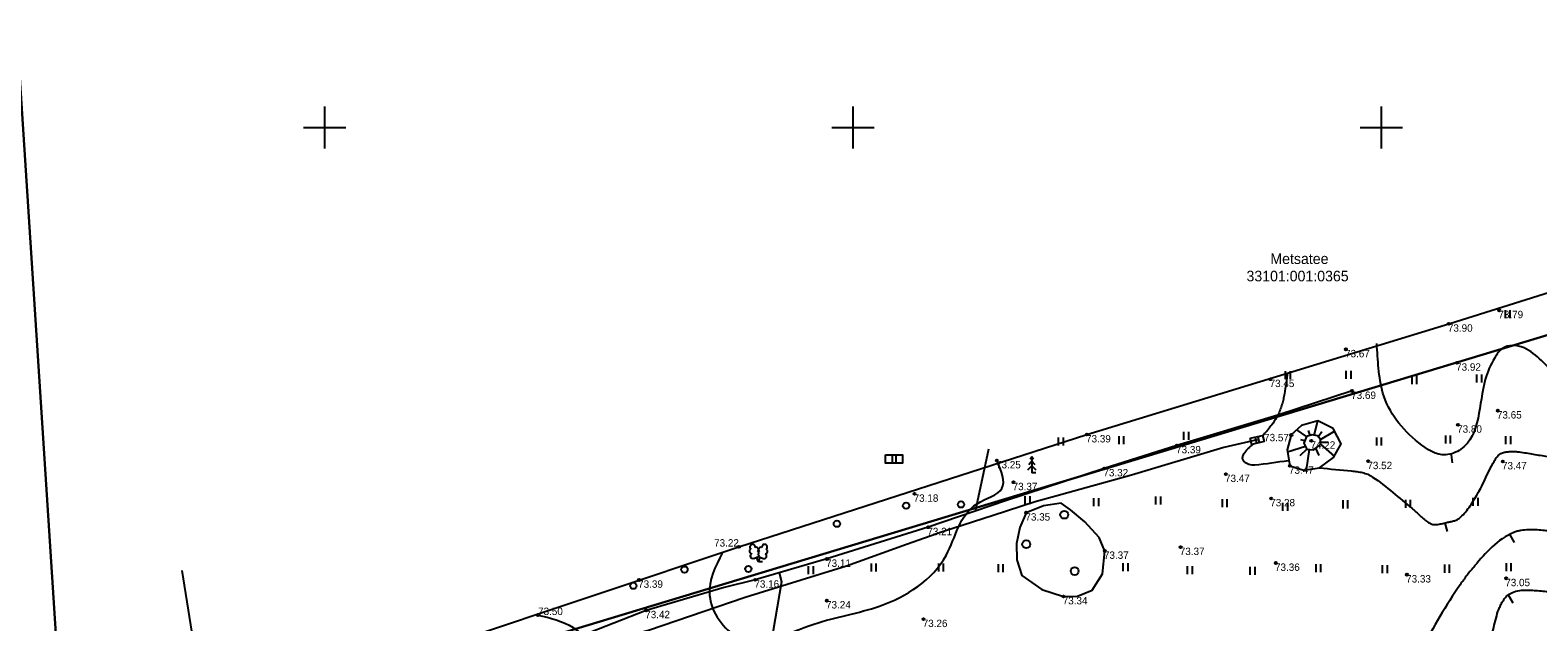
# Model space of a CAD drawing. Extents: x 637052 to 638628, y 6462502 to 6466834.
# Drawn here: x 637572.1 to 637714.8, y 6465903.2 to 6465959.2 of the extents above; entities that cross this region are included whole.
import ezdxf

# ---------------------------------------------------------------- set-up
doc = ezdxf.new("R2010")
doc.units = 0
for name, color, linetype in [('AED', 7, 'Continuous'), ('ELRAJATISMP', 7, 'Continuous'), ('HALJASTUS', 7, 'Continuous'), ('HORISONTAAL-EH2000', 7, 'Continuous'), ('KORGUS-EH2000', 7, 'Continuous'), ('KPOHULIIN', 7, 'Continuous'), ('MOOTPIIR', 7, 'Continuous'), ('MPKAABEL', 7, 'Continuous'), ('PIIR', 7, 'Continuous'), ('PUU', 7, 'Continuous'), ('RELJEEF', 7, 'Continuous'), ('VORK', 7, 'Continuous')]:
    doc.layers.add(name, color=color, linetype=linetype)

msp = doc.modelspace()

# ---------------------------------------------------------------- linework, layer by layer
at = {"layer": 'AED'}
msp.add_lwpolyline([(637697.22, 6465925.06), (637690.19, 6465922.78), (637680.65, 6465919.9), (637673.77, 6465917.72), (637664.42, 6465914.67), (637657.11, 6465912.16), (637647.53, 6465909.16), (637640.74, 6465907.19), (637637.79, 6465906.45), (637630.41, 6465904.29), (637621.24, 6465900.69), (637612.86, 6465897.72), (637602.5, 6465894.67), (637596.75, 6465892.92), (637591.9, 6465891.85), (637586.15, 6465890.25), (637580.69, 6465888.88)], dxfattribs=at)
at = {"layer": 'ELRAJATISMP'}
for p, q in [((637688.04, 6465920.69), (637688.18, 6465920.11)), ((637688.3, 6465920.75), (637688.44, 6465920.17)), ((637653.69, 6465919.02), (637653.69, 6465918.22)), ((637654.05, 6465919.02), (637654.05, 6465918.22))]:
    msp.add_line(p, q, dxfattribs=at)
for points in [[(637687.59, 6465920.58), (637688.75, 6465920.86), (637688.89, 6465920.28), (637687.73, 6465920)], [(637653.08, 6465919.02), (637654.67, 6465919.02), (637654.67, 6465918.22), (637653.08, 6465918.22)]]:
    msp.add_lwpolyline(points, close=True, dxfattribs=at)
at = {"layer": 'HALJASTUS'}
for p, q in [((637711.7, 6465932.72), (637711.7, 6465931.96)), ((637712.16, 6465932.72), (637712.16, 6465931.96)), ((637690.9, 6465926.93), (637690.9, 6465926.17)), ((637691.36, 6465926.93), (637691.36, 6465926.17)), ((637696.64, 6465926.98), (637696.64, 6465926.22)), ((637697.1, 6465926.98), (637697.1, 6465926.22)), ((637702.87, 6465926.48), (637702.87, 6465925.72)), ((637703.33, 6465926.48), (637703.33, 6465925.72)), ((637709.01, 6465926.63), (637709.01, 6465925.87)), ((637709.47, 6465926.63), (637709.47, 6465925.87)), ((637669.41, 6465920.65), (637669.41, 6465919.89)), ((637669.87, 6465920.65), (637669.87, 6465919.89)), ((637675.14, 6465920.79), (637675.14, 6465920.03)), ((637675.6, 6465920.79), (637675.6, 6465920.03)), ((637681.28, 6465921.19), (637681.28, 6465920.43)), ((637681.74, 6465921.19), (637681.74, 6465920.43)), ((637699.53, 6465920.65), (637699.53, 6465919.89)), ((637699.99, 6465920.65), (637699.99, 6465919.89)), ((637706.06, 6465920.84), (637706.06, 6465920.08)), ((637706.52, 6465920.84), (637706.52, 6465920.08)), ((637711.75, 6465920.79), (637711.75, 6465920.03)), ((637712.21, 6465920.79), (637712.21, 6465920.03)), ((637661.59, 6465913.69), (637662.86, 6465919.57)), ((637666.26, 6465915.11), (637666.26, 6465914.35)), ((637666.72, 6465915.11), (637666.72, 6465914.35)), ((637672.75, 6465914.91), (637672.75, 6465914.15)), ((637673.21, 6465914.91), (637673.21, 6465914.15)), ((637678.63, 6465915.06), (637678.63, 6465914.3)), ((637679.09, 6465915.06), (637679.09, 6465914.3)), ((637684.92, 6465914.81), (637684.92, 6465914.05)), ((637685.38, 6465914.81), (637685.38, 6465914.05)), ((637690.65, 6465914.46), (637690.65, 6465913.7)), ((637691.11, 6465914.46), (637691.11, 6465913.7)), ((637696.34, 6465914.71), (637696.34, 6465913.95)), ((637696.8, 6465914.71), (637696.8, 6465913.95)), ((637702.27, 6465914.76), (637702.27, 6465914)), ((637702.73, 6465914.76), (637702.73, 6465914)), ((637708.66, 6465914.96), (637708.66, 6465914.2)), ((637709.12, 6465914.96), (637709.12, 6465914.2)), ((637675.54, 6465908.77), (637675.54, 6465908.01)), ((637676, 6465908.77), (637676, 6465908.01)), ((637711.8, 6465908.77), (637711.8, 6465908.01)), ((637712.26, 6465908.77), (637712.26, 6465908.01)), ((637645.76, 6465908.47), (637645.76, 6465907.71)), ((637646.22, 6465908.47), (637646.22, 6465907.71)), ((637651.7, 6465908.72), (637651.7, 6465907.96)), ((637652.16, 6465908.72), (637652.16, 6465907.96)), ((637658.08, 6465908.72), (637658.08, 6465907.96)), ((637658.54, 6465908.72), (637658.54, 6465907.96)), ((637663.72, 6465908.67), (637663.72, 6465907.91)), ((637664.18, 6465908.67), (637664.18, 6465907.91)), ((637681.62, 6465908.47), (637681.62, 6465907.71)), ((637682.08, 6465908.47), (637682.08, 6465907.71)), ((637687.56, 6465908.42), (637687.56, 6465907.66)), ((637688.02, 6465908.42), (637688.02, 6465907.66)), ((637693.79, 6465908.67), (637693.79, 6465907.91)), ((637694.25, 6465908.67), (637694.25, 6465907.91)), ((637700.08, 6465908.57), (637700.08, 6465907.81)), ((637700.54, 6465908.57), (637700.54, 6465907.81)), ((637705.96, 6465908.62), (637705.96, 6465907.86)), ((637706.42, 6465908.62), (637706.42, 6465907.86))]:
    msp.add_line(p, q, dxfattribs=at)
msp.add_lwpolyline([(637673.3, 6465911.18), (637671.94, 6465912.66), (637670.59, 6465913.82), (637669.7, 6465914.44), (637668.01, 6465914.2), (637666.39, 6465913.54), (637665.77, 6465912.13), (637665.46, 6465910.62), (637665.51, 6465909.07), (637665.98, 6465907.6), (637667.86, 6465906.27), (637669.92, 6465905.6), (637671.25, 6465905.63), (637672.63, 6465906.21), (637673.59, 6465907.76), (637673.82, 6465909.91)], close=True, dxfattribs=at)
msp.add_lwpolyline([(637643.01, 6465907.84), (637643.23, 6465907), (637642.04, 6465900)], dxfattribs=at)
for centre, radius in [((637655.02, 6465914.2), 0.3), ((637660.21, 6465914.32), 0.3), ((637669.98, 6465913.35), 0.375), ((637648.47, 6465912.49), 0.3), ((637666.39, 6465910.55), 0.375), ((637634.04, 6465908.16), 0.3), ((637640.09, 6465908.21), 0.3), ((637670.97, 6465908.01), 0.375), ((637629.2, 6465906.62), 0.3)]:
    msp.add_circle(centre, radius, dxfattribs=at)
at = {"layer": 'HORISONTAAL-EH2000'}
for p, q in [((637706.6, 6465919.03), (637706.7, 6465918.27)), ((637705.99, 6465912.56), (637706.22, 6465911.76)), ((637712.14, 6465911.45), (637712.55, 6465910.73)), ((637712.01, 6465905.76), (637712.45, 6465905.01))]:
    msp.add_line(p, q, dxfattribs=at)
for points in [[(637736.51, 6465940.88), (637733.15, 6465936.6), (637730.65, 6465933.31), (637728.73, 6465930.36), (637724.87, 6465926.94), (637721.48, 6465925.74), (637720.28, 6465925.46), (637719.76, 6465925.6), (637718.12, 6465925.91), (637716.72, 6465926.56), (637713.5, 6465929.13), (637712.4, 6465929.37), (637711.47, 6465929.09), (637710.72, 6465928.2), (637709.83, 6465926.15), (637707.51, 6465919.54), (637706.1, 6465919.02), (637703.53, 6465920.15), (637700.14, 6465924.85), (637699.73, 6465927.21), (637699.56, 6465929.54)], [(637691.1, 6465926.8), (637690.82, 6465924.79), (637690.72, 6465924.28), (637690.59, 6465923.77), (637690.41, 6465923.27), (637690.31, 6465923.03), (637690.25, 6465922.9), (637690.19, 6465922.78), (637690.07, 6465922.54), (637689.62, 6465921.86), (637689.28, 6465921.44), (637689.11, 6465921.23), (637688.93, 6465921.02), (637688.79, 6465920.87)], [(637738.68, 6465925.36), (637732.86, 6465918.37), (637731.43, 6465916.74), (637730.67, 6465915.96), (637730.27, 6465915.58), (637729.85, 6465915.22), (637728.53, 6465914.29), (637727.1, 6465913.56), (637725.62, 6465912.94), (637724.09, 6465912.34), (637723.15, 6465911.96), (637722.2, 6465911.62), (637721.24, 6465911.35), (637720.75, 6465911.25), (637720.26, 6465911.18), (637719.01, 6465911.2), (637717.76, 6465911.42), (637716.51, 6465911.7), (637715.89, 6465911.8), (637715.26, 6465911.86), (637713.89, 6465911.92), (637713.2, 6465911.85), (637712.86, 6465911.78), (637712.52, 6465911.66), (637710.47, 6465910.3), (637708.82, 6465908.5), (637708.11, 6465907.63), (637707.45, 6465906.72), (637703.77, 6465900.61), (637702.08, 6465897.49), (637700.47, 6465894.32), (637699.48, 6465891.76), (637698.74, 6465889.09), (637697.94, 6465886.45), (637697.42, 6465885.18), (637696.77, 6465883.97), (637694.54, 6465880.78), (637692.11, 6465877.74), (637691.2, 6465876.65), (637690.45, 6465875.81)], [(637687.86, 6465920.03), (637687.7, 6465919.9), (637687.55, 6465919.77), (637687.33, 6465919.55), (637687.25, 6465919.48), (637687.16, 6465919.37), (637687.06, 6465919.24), (637686.89, 6465918.95), (637686.83, 6465918.66), (637686.95, 6465918.42), (637687.01, 6465918.37), (637687.07, 6465918.33), (637687.19, 6465918.25), (637687.46, 6465918.13), (637687.73, 6465918.07), (637687.87, 6465918.07), (637688.01, 6465918.08), (637691.19, 6465918.49)], [(637694.15, 6465917.78), (637697.15, 6465917.49), (637697.68, 6465917.43), (637698.2, 6465917.33), (637698.7, 6465917.17), (637699.17, 6465916.91), (637701.08, 6465915.45), (637702.9, 6465913.93), (637703.68, 6465913.25), (637704.48, 6465912.59), (637704.88, 6465912.43), (637705.33, 6465912.43), (637705.8, 6465912.52), (637706.26, 6465912.63), (637706.58, 6465912.7), (637706.9, 6465912.78), (637707.21, 6465912.91), (637707.49, 6465913.11), (637708.39, 6465914.18), (637709.1, 6465915.33), (637709.23, 6465915.55), (637709.57, 6465916.2), (637709.99, 6465917.09), (637710.43, 6465917.97), (637710.67, 6465918.4), (637710.95, 6465918.83), (637711.46, 6465919.21), (637711.81, 6465919.29), (637712.17, 6465919.33), (637712.52, 6465919.34), (637712.87, 6465919.31), (637714.2, 6465919.11), (637715.53, 6465918.89), (637716.87, 6465918.68), (637718.21, 6465918.49), (637719.58, 6465918.33), (637720.27, 6465918.27), (637720.96, 6465918.24), (637721.88, 6465918.33), (637722.8, 6465918.52), (637724.48, 6465918.91), (637726.14, 6465919.39)], [(637705.54, 6465888.19), (637706.74, 6465891.04), (637707.39, 6465892.48), (637707.73, 6465893.19), (637708.04, 6465893.92), (637709.09, 6465897.03), (637709.99, 6465900.19), (637710.23, 6465901.09), (637710.46, 6465901.99), (637710.68, 6465902.89), (637710.91, 6465903.79), (637711.18, 6465904.56), (637711.36, 6465904.93), (637711.57, 6465905.3), (637711.92, 6465905.71), (637712.14, 6465905.86), (637712.39, 6465905.98), (637713.09, 6465906.18), (637713.79, 6465906.22), (637715.11, 6465906.13), (637716.43, 6465906), (637717.74, 6465905.86), (637719.06, 6465905.78), (637719.82, 6465905.74), (637720.2, 6465905.75), (637720.57, 6465905.81), (637720.94, 6465905.91), (637721.3, 6465906.02), (637721.65, 6465906.14), (637722.01, 6465906.26), (637723.7, 6465906.71), (637724.55, 6465906.94), (637725.4, 6465907.18), (637726.75, 6465907.7), (637727.4, 6465908.02), (637728.03, 6465908.38), (637729.68, 6465909.65), (637730.44, 6465910.51), (637731.18, 6465911.38), (637732.62, 6465913.14), (637733.63, 6465914.41), (637734.64, 6465915.68), (637736.29, 6465917.32), (637736.68, 6465917.62), (637737.09, 6465917.9), (637737.9, 6465918.49), (637739.11, 6465919.52)], [(637637.65, 6465909.77), (637636.42, 6465905.73), (637639.16, 6465901.76), (637646.28, 6465902.99), (637652.51, 6465904.7), (637658.81, 6465909.5), (637661.74, 6465914.39), (637664.09, 6465915.84), (637663.61, 6465918.48)], [(637713.61, 6465882.82), (637713.74, 6465882.92), (637716.62, 6465884.77), (637717.72, 6465885.35), (637718.83, 6465885.91), (637719.94, 6465886.48), (637721.03, 6465887.07), (637722.32, 6465887.81), (637723.6, 6465888.59), (637724.89, 6465889.35), (637726.2, 6465890.05), (637727.13, 6465890.47), (637727.6, 6465890.67), (637728.05, 6465890.91), (637728.45, 6465891.21), (637728.82, 6465891.55), (637729.46, 6465892.31), (637729.83, 6465892.85), (637730.19, 6465893.39), (637730.55, 6465893.94), (637730.93, 6465894.47), (637733.87, 6465898.07), (637735.38, 6465899.57), (637736.27, 6465900.26), (637737.19, 6465900.91), (637739.08, 6465902.11), (637739.8, 6465902.53), (637740.54, 6465902.94), (637741.27, 6465903.35), (637741.99, 6465903.79), (637744.59, 6465905.57), (637747.47, 6465907.72), (637748.85, 6465908.87), (637750.17, 6465910.09), (637750.89, 6465910.88), (637751.57, 6465911.7), (637752.84, 6465913.42), (637754.62, 6465916.02)], [(637708.67, 6465884.35), (637709.17, 6465885.52), (637709.69, 6465886.68), (637710.23, 6465887.83), (637710.79, 6465888.99), (637711.13, 6465889.59), (637711.51, 6465890.16), (637711.97, 6465890.68), (637712.23, 6465890.9), (637712.51, 6465891.11), (637713.56, 6465891.69), (637714.65, 6465892.14), (637715.75, 6465892.57), (637716.8, 6465893.1), (637718.01, 6465893.82), (637719.21, 6465894.55), (637720.41, 6465895.29), (637721.6, 6465896.05), (637722.4, 6465896.58), (637723.19, 6465897.12), (637723.98, 6465897.67), (637724.78, 6465898.2), (637725.63, 6465898.72), (637726.5, 6465899.2), (637727.37, 6465899.68), (637727.8, 6465899.95), (637728.21, 6465900.23), (637729.11, 6465900.94), (637729.97, 6465901.71), (637730.82, 6465902.49), (637731.7, 6465903.24), (637732.61, 6465903.93), (637733.55, 6465904.59), (637734.46, 6465905.27), (637735.33, 6465906.02), (637737.28, 6465907.97), (637738.23, 6465908.96), (637738.7, 6465909.45), (637738.95, 6465909.69), (637739.2, 6465909.92), (637740.8, 6465911.2), (637742.48, 6465912.39), (637745.81, 6465914.79)], [(637620.17, 6465903.85), (637623.51, 6465902.66), (637624.09, 6465902.17), (637624.29, 6465901.81), (637624.47, 6465901.42), (637624.71, 6465900.78), (637624.88, 6465900.13), (637624.99, 6465899.48), (637625.05, 6465898.82), (637624.99, 6465897.98), (637624.8, 6465897.14), (637624.61, 6465896.3), (637624.57, 6465895.46), (637624.68, 6465894.99), (637624.8, 6465894.76), (637624.98, 6465894.54), (637625.25, 6465894.32), (637625.53, 6465894.23), (637626.55, 6465894.42), (637627.55, 6465894.98), (637628.13, 6465895.53), (637628.6, 6465896.14), (637629.07, 6465896.74), (637629.64, 6465897.24), (637630.97, 6465897.86), (637632.31, 6465897.96), (637633.4, 6465897.24), (637636.46, 6465894.84)]]:
    msp.add_spline(points, degree=3, dxfattribs=at)
at = {"layer": 'KORGUS-EH2000'}
for centre in [(637711.15, 6465932.7), (637706.37, 6465931.42), (637696.64, 6465929), (637707.15, 6465927.73), (637689.5, 6465926.17), (637697.22, 6465925.06), (637711.01, 6465923.2), (637707.25, 6465921.85), (637672.13, 6465920.94), (637691.47, 6465920.9), (637693.37, 6465920.34), (637680.65, 6465919.9), (637663.61, 6465918.48), (637673.77, 6465917.72), (637691.33, 6465917.97), (637698.75, 6465918.41), (637711.49, 6465918.39), (637665.18, 6465916.42), (637685.28, 6465917.19), (637655.81, 6465915.32), (637689.56, 6465914.89), (637666.39, 6465913.54), (637657.11, 6465912.16), (637639.2, 6465910.31), (637681, 6465910.28), (637647.53, 6465909.16), (637673.82, 6465909.91), (637690.01, 6465908.78), (637702.42, 6465907.67), (637711.8, 6465907.33), (637629.74, 6465907.17), (637640.74, 6465907.19), (637647.52, 6465905.21), (637669.92, 6465905.6), (637620.17, 6465903.85), (637630.41, 6465904.29), (637656.67, 6465903.46)]:
    msp.add_circle(centre, 0.1, dxfattribs=at)
at = {"layer": 'KPOHULIIN'}
msp.add_line((637586.46, 6465908.07), (637587.89, 6465899.22), dxfattribs=at)
at = {"layer": 'MOOTPIIR'}
msp.add_lwpolyline([(637728.32, 6465772.82), (637712.15, 6465777.15), (637703.21, 6465779.26), (637694.42, 6465780.94), (637682.12, 6465783.53), (637645.79, 6465788.47), (637633.92, 6465790.57), (637616.23, 6465793.76), (637594.23, 6465798.06), (637579.19, 6465800.83), (637578.35, 6465813.09), (637577.14, 6465831.8), (637576.49, 6465843.12), (637575.65, 6465863.98), (637575.08, 6465871.51), (637574.37, 6465887.29), (637574.58, 6465891.83), (637580.08, 6465892.17), (637596.18, 6465896.38), (637611.98, 6465901.23), (637639.2, 6465910.31), (637672.13, 6465920.94), (637706.47, 6465931.44), (637743.78, 6465943.19)], dxfattribs=at)
at = {"layer": 'MPKAABEL'}
msp.add_lwpolyline([(637688.24, 6465920.43), (637685.09, 6465919.71), (637676.35, 6465917.08), (637669.18, 6465915.09), (637667.23, 6465914.56), (637663.27, 6465913.28), (637658.46, 6465911.73), (637655.07, 6465910.53), (637649.39, 6465908.48), (637646.41, 6465907.57), (637639.78, 6465905.52), (637630.65, 6465902.38), (637621.97, 6465900.09), (637612.45, 6465896.95), (637603.11, 6465894.29), (637598.22, 6465892.46), (637594.42, 6465891), (637587.3, 6465888.74), (637585.99, 6465888.33), (637578.52, 6465886.89), (637577.56, 6465887.39), (637577.4, 6465892.22)], dxfattribs=at)
at = {"layer": 'PIIR'}
for points in [[(637839.83, 6466117.86), (637847.66, 6466123.46), (637846.38, 6465958.05), (637810.23, 6465956.98), (637736.14, 6465936.54), (637575.48, 6465887.92), (637569.96, 6465973.25), (637579.52, 6465981.21), (637607.79, 6466012.94), (637653.02, 6465983.97), (637726.55, 6466036.77)], [(637278.49, 6465945.74), (637326.62, 6466021.53), (637402.01, 6465976.74), (637444.82, 6465928.28), (637472.46, 6465924.34), (637538.62, 6465955.23), (637569.51, 6465982.45), (637569.96, 6465973.25), (637575.48, 6465887.92), (637457.99, 6465861.84)], [(637810.23, 6465956.98), (637846.38, 6465958.05), (637844.77, 6465752.2), (637580.77, 6465804.64), (637575.48, 6465887.92), (637736.14, 6465936.54)]]:
    msp.add_lwpolyline(points, close=True, dxfattribs=at)
at = {"layer": 'PUU'}
for p, q in [((637666.92, 6465918.82), (637666.77, 6465918.57)), ((637667.07, 6465918.57), (637666.92, 6465918.82)), ((637666.92, 6465918.82), (637666.92, 6465917.32)), ((637666.92, 6465917.97), (637666.52, 6465917.57)), ((637666.92, 6465918.42), (637666.62, 6465918.07)), ((637667.22, 6465918.07), (637666.92, 6465918.42)), ((637667.32, 6465917.57), (637666.92, 6465917.97)), ((637667.28, 6465917.32), (637666.92, 6465917.32)), ((637640.6, 6465909.21), (637641.05, 6465909.39)), ((637641.04, 6465908.88), (637640.87, 6465909.32)), ((637641.04, 6465908.88), (637641.22, 6465909.32)), ((637641.42, 6465908.88), (637641.04, 6465908.88)), ((637641.05, 6465909.39), (637641.49, 6465909.21))]:
    msp.add_line(p, q, dxfattribs=at)
msp.add_lwpolyline([(637641.05, 6465909.88), (637641.03, 6465909.81), (637641.03, 6465909.79), (637641.04, 6465909.76), (637641.06, 6465909.72), (637641.06, 6465909.7), (637641.05, 6465909.67), (637641.02, 6465909.62), (637641.02, 6465909.59), (637641.02, 6465909.58), (637641.03, 6465909.55), (637641.07, 6465909.49), (637641.07, 6465909.47), (637641.07, 6465909.45), (637641.05, 6465909.41), (637641.05, 6465909.39)], dxfattribs=at)
for centre, radius, start, end in [((637640.48, 6465910.29), 0.256, 111.5027, 232.5173), ((637640.48, 6465910.29), 0.256, 350.4856, 111.5002), ((637640.82, 6465910.04), 0.224, 308.5041, 111.5725), ((637641.28, 6465910.04), 0.225, 67.7016, 230.5126), ((637641.62, 6465910.28), 0.256, 67.6168, 188.6314), ((637641.62, 6465910.28), 0.256, 306.5997, 67.6143), ((637640.41, 6465909.88), 0.224, 111.4304, 274.4987), ((637640.51, 6465909.44), 0.237, 111.5014, 291.5004), ((637641.05, 6465909.65), 0.237, 66.7655, 111.5015), ((637641.58, 6465909.43), 0.237, 247.6166, 67.6155), ((637641.69, 6465909.87), 0.224, 264.6183, 67.6866)]:
    msp.add_arc(centre, radius, start, end, dxfattribs=at)
at = {"layer": 'RELJEEF'}
for p, q in [((637693.64, 6465920.89), (637693.99, 6465922.25)), ((637692.91, 6465920.74), (637692.01, 6465921.39)), ((637692.75, 6465920.33), (637692.37, 6465920.43)), ((637693.26, 6465920.85), (637693.11, 6465921.33)), ((637694.01, 6465920.73), (637694.37, 6465921.21)), ((637694.25, 6465920.47), (637695.56, 6465921.25)), ((637694.25, 6465920.22), (637694.94, 6465920.23)), ((637692.82, 6465919.81), (637691.12, 6465919.28)), ((637692.95, 6465919.56), (637692.28, 6465918.92)), ((637693.16, 6465919.53), (637692.87, 6465917.59)), ((637693.77, 6465919.64), (637694.08, 6465918.96)), ((637694.25, 6465920.02), (637695.57, 6465918.85))]:
    msp.add_line(p, q, dxfattribs=at)
for points in [[(637695.43, 6465921.5), (637693.99, 6465922.25), (637692.44, 6465921.79), (637691.47, 6465920.9), (637691.08, 6465919.5), (637691.33, 6465917.97), (637692.65, 6465917.58), (637694.15, 6465917.77), (637695.45, 6465918.76), (637696.19, 6465920.05)], [(637694.25, 6465920.02), (637694.25, 6465920.47), (637693.94, 6465920.82), (637693.45, 6465920.91), (637692.91, 6465920.74), (637692.67, 6465920.12), (637692.95, 6465919.56), (637693.53, 6465919.5), (637693.9, 6465919.71)]]:
    msp.add_lwpolyline(points, close=True, dxfattribs=at)
at = {"layer": 'VORK'}
for p, q in [((637600, 6465948), (637600, 6465952)), ((637650, 6465948), (637650, 6465952)), ((637700, 6465948), (637700, 6465952)), ((637598, 6465950), (637602, 6465950)), ((637648, 6465950), (637652, 6465950)), ((637698, 6465950), (637702, 6465950))]:
    msp.add_line(p, q, dxfattribs=at)

# ---------------------------------------------------------------- texts
at = {"layer": 'KORGUS-EH2000'}
for s, p in [('73.79', (637711.07, 6465931.95)), ('73.90', (637706.29, 6465930.67)), ('73.67', (637696.56, 6465928.25)), ('73.92', (637707.07, 6465926.98)), ('73.45', (637689.42, 6465925.43)), ('73.69', (637697.14, 6465924.31)), ('73.65', (637710.93, 6465922.45)), ('73.80', (637707.17, 6465921.11)), ('73.39', (637672.05, 6465920.19)), ('73.57', (637688.9, 6465920.3)), ('74.22', (637693.29, 6465919.6)), ('73.39', (637680.57, 6465919.16)), ('73.25', (637663.53, 6465917.73)), ('73.32', (637673.69, 6465916.98)), ('73.47', (637691.25, 6465917.22)), ('73.52', (637698.67, 6465917.66)), ('73.47', (637711.41, 6465917.64)), ('73.37', (637665.1, 6465915.67)), ('73.47', (637685.2, 6465916.44)), ('73.18', (637655.73, 6465914.57)), ('73.28', (637689.48, 6465914.14)), ('73.35', (637666.31, 6465912.79)), ('73.21', (637657.03, 6465911.41)), ('73.22', (637636.85, 6465910.33)), ('73.37', (637680.92, 6465909.53)), ('73.11', (637647.45, 6465908.41)), ('73.37', (637673.74, 6465909.17)), ('73.36', (637689.93, 6465908.03)), ('73.33', (637702.34, 6465906.93)), ('73.39', (637629.66, 6465906.43)), ('73.16', (637640.66, 6465906.44)), ('73.05', (637711.72, 6465906.58)), ('73.50', (637620.19, 6465903.85)), ('73.24', (637647.44, 6465904.47)), ('73.34', (637669.84, 6465904.86)), ('73.42', (637630.33, 6465903.55)), ('73.26', (637656.59, 6465902.71))]:
    msp.add_text(s, height=0.7, dxfattribs=at).set_placement(p)
at = {"layer": 'PIIR'}
for s, p in [('Metsatee', (637689.49, 6465937.08)), ('33101:001:0365', (637687.23, 6465935.44))]:
    msp.add_text(s, height=1, dxfattribs=at).set_placement(p)

doc.saveas('drawing.dxf')
